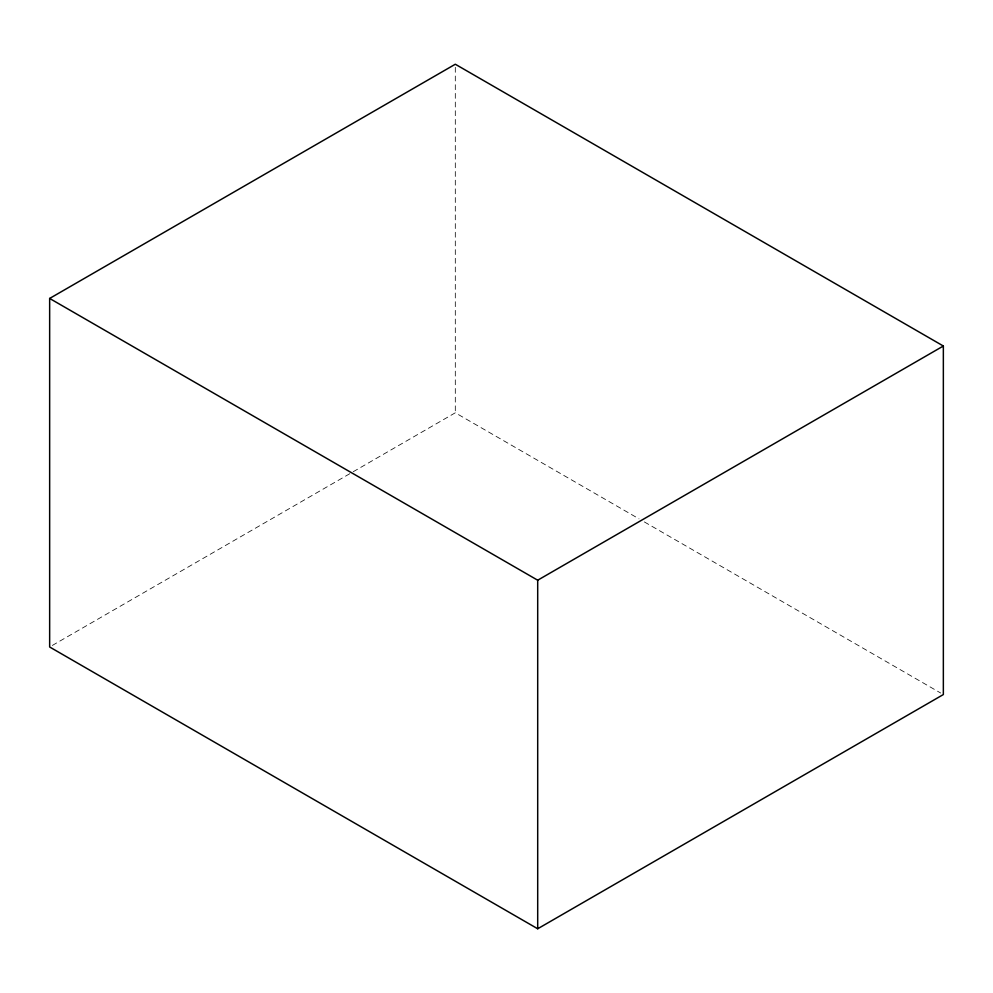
<?xml version="1.0" encoding="UTF-8"?>
<svg xmlns="http://www.w3.org/2000/svg" width="993" height="993" viewBox="0 0 993 993"><rect width="100%" height="100%" fill="white"/><g stroke="black" fill="none" stroke-linecap="round" stroke-linejoin="round"><path stroke-width="0.74" stroke-dasharray="4.96 3.72" d="M52.331 645.438L351.87 472.507M353.223 471.725L455.303 412.79L638.995 518.842M644.358 521.933L940.669 693.015M455.303 67.338L455.303 412.79"/><path stroke-width="1.49" d="M49.65 298.446L455.303 64.235L943.35 346.011L943.35 694.554L537.697 928.765L49.65 646.989L49.65 298.446L537.697 580.21L943.35 346.011M537.697 580.21L537.697 928.765"/></g></svg>
